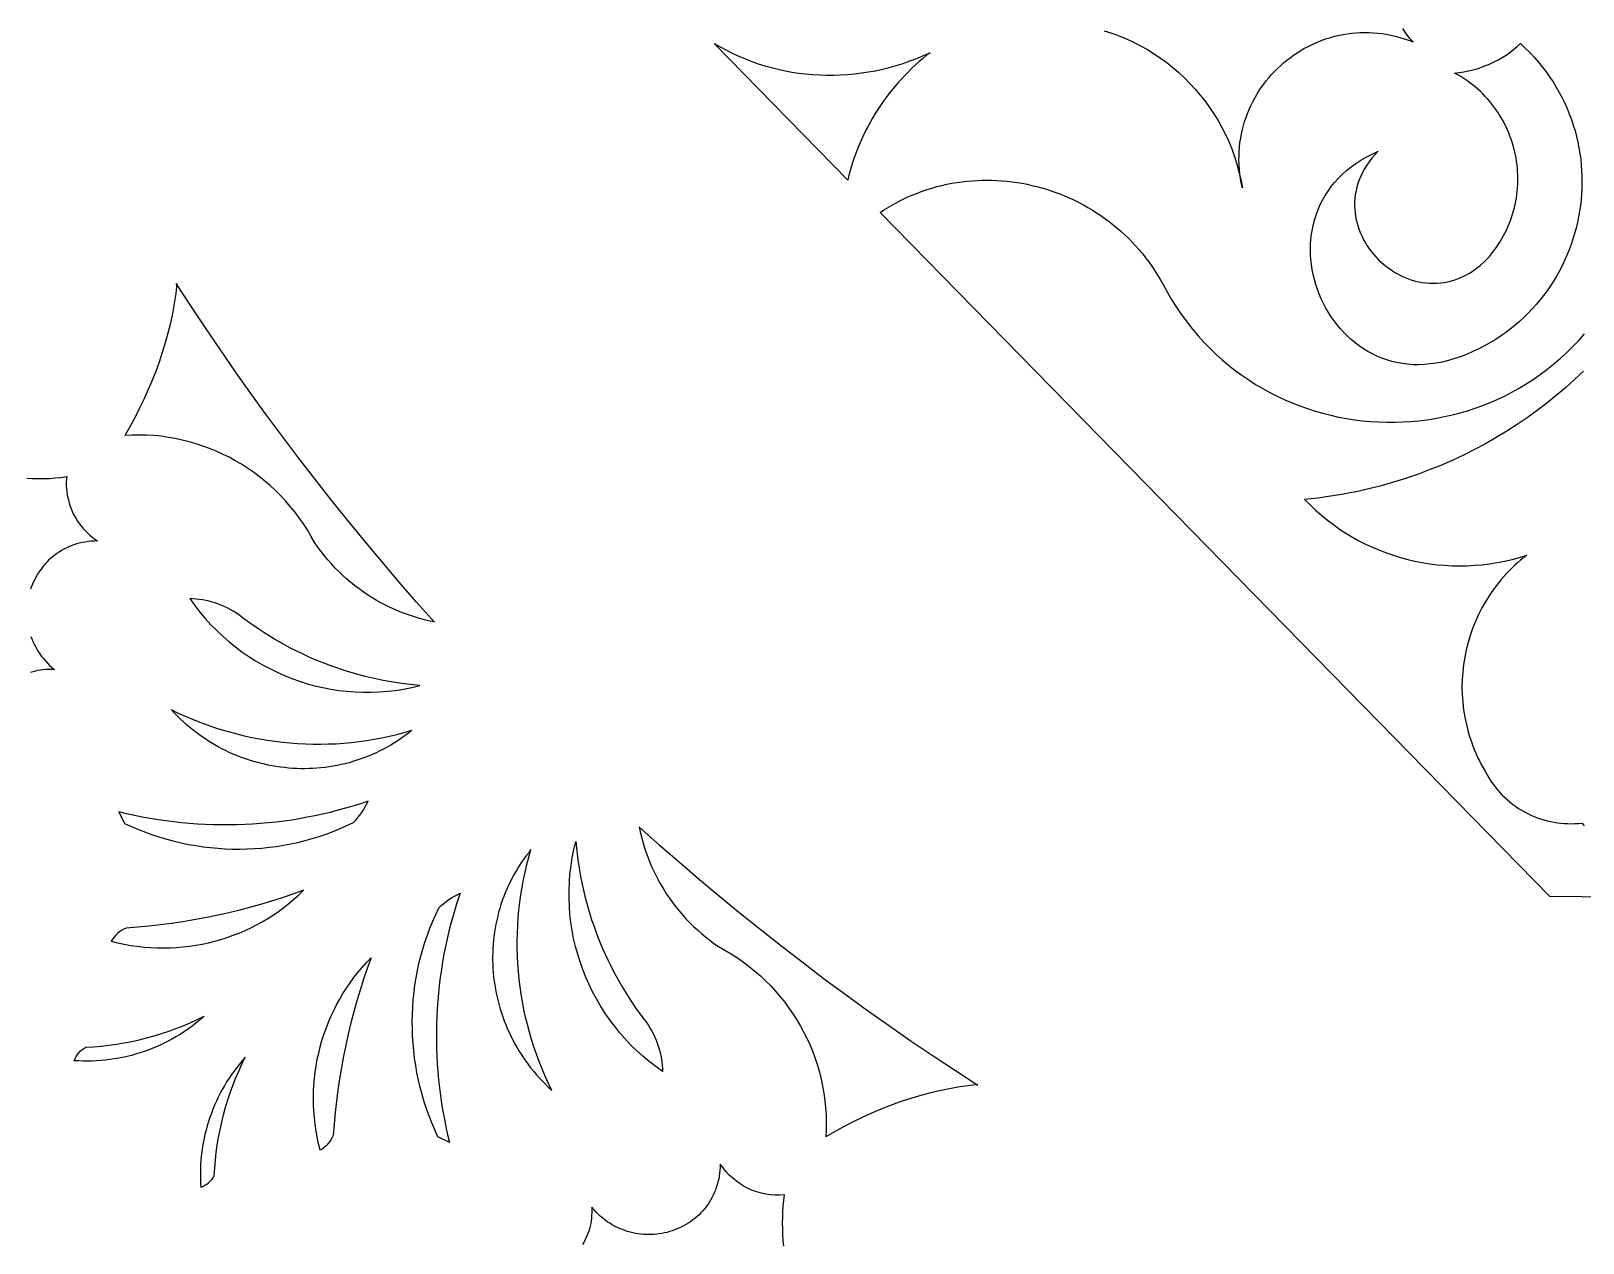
# Model space of a CAD drawing. Extents: x 3927 to 5087, y -513 to 1114.
# Drawn here: x 4305 to 4436, y -136 to -33.8 of the extents above; entities that cross this region are included whole.
import ezdxf

# ---------------------------------------------------------------- set-up
doc = ezdxf.new("R2010")
doc.units = 0
doc.layers.add('LAYER_1', color=18, linetype='CONTINUOUS')

msp = doc.modelspace()

# ---------------------------------------------------------------- linework, layer by layer
at = {"layer": 'LAYER_1'}
for points in [[(4395.57, -33.76), (4396.21, -33.96), (4396.84, -34.19), (4397.45, -34.45), (4398.05, -34.73), (4398.64, -35.03), (4399.22, -35.35), (4399.78, -35.7), (4400.32, -36.06), (4400.85, -36.45), (4401.37, -36.86), (4401.87, -37.29), (4402.35, -37.73), (4402.81, -38.2), (4403.25, -38.68), (4403.68, -39.18), (4404.08, -39.69), (4404.47, -40.23), (4404.83, -40.77), (4405.18, -41.34), (4405.5, -41.92), (4405.8, -42.51), (4406.08, -43.11), (4406.33, -43.73), (4406.56, -44.36), (4406.77, -45), (4406.94, -45.66), (4407.1, -46.32), (4407.23, -47), (4407.14, -46.6), (4407.07, -46.21), (4407.02, -45.82), (4406.98, -45.44), (4406.96, -45.05), (4406.94, -44.67), (4406.95, -44.29), (4406.96, -43.92), (4406.99, -43.55), (4407.03, -43.18), (4407.09, -42.82), (4407.15, -42.46), (4407.23, -42.1), (4407.32, -41.75), (4407.42, -41.41), (4407.54, -41.07), (4407.66, -40.73), (4407.8, -40.4), (4407.94, -40.08), (4408.1, -39.76), (4408.27, -39.45), (4408.44, -39.14), (4408.63, -38.84), (4408.82, -38.55), (4409.03, -38.27), (4409.24, -37.99), (4409.47, -37.72), (4409.7, -37.45), (4409.94, -37.2), (4410.19, -36.95), (4410.44, -36.71), (4410.7, -36.48), (4410.97, -36.25), (4411.25, -36.04), (4411.54, -35.83), (4411.83, -35.64), (4412.12, -35.45), (4412.43, -35.27), (4412.73, -35.11), (4413.05, -34.95), (4413.37, -34.8), (4413.69, -34.66), (4414.02, -34.54), (4414.36, -34.42), (4414.7, -34.32), (4415.04, -34.22), (4415.39, -34.14), (4415.74, -34.07), (4416.09, -34.01), (4416.45, -33.97), (4416.81, -33.93), (4417.17, -33.91), (4417.53, -33.9), (4417.9, -33.91), (4418.27, -33.93), (4418.64, -33.96), (4419.01, -34), (4419.38, -34.06), (4419.76, -34.13), (4420.13, -34.22), (4420.51, -34.32), (4420.89, -34.43), (4421.26, -34.56), (4421.64, -34.7), (4421.39, -34.44), (4421.17, -34.17), (4420.96, -33.88), (4420.76, -33.58)], [(4513.99, -107.63), (4433.17, -106.8), (4376.66, -49.08), (4377.04, -48.84), (4377.43, -48.6), (4377.81, -48.38), (4378.21, -48.17), (4378.6, -47.97), (4379, -47.78), (4379.41, -47.61), (4379.81, -47.45), (4380.22, -47.29), (4380.63, -47.15), (4381.05, -47.03), (4381.46, -46.91), (4381.88, -46.8), (4382.3, -46.71), (4382.72, -46.63), (4383.14, -46.56), (4383.57, -46.5), (4383.99, -46.45), (4384.42, -46.41), (4384.84, -46.38), (4385.27, -46.37), (4385.69, -46.36), (4386.11, -46.37), (4386.54, -46.39), (4386.96, -46.41), (4387.38, -46.45), (4387.8, -46.5), (4388.22, -46.56), (4388.64, -46.63), (4389.06, -46.71), (4389.47, -46.8), (4389.88, -46.9), (4390.29, -47.01), (4390.7, -47.13), (4391.1, -47.26), (4391.5, -47.4), (4391.9, -47.55), (4392.29, -47.71), (4392.68, -47.88), (4393.07, -48.06), (4393.45, -48.25), (4393.83, -48.45), (4394.2, -48.66), (4394.56, -48.88), (4394.93, -49.11), (4395.28, -49.35), (4395.63, -49.59), (4395.98, -49.85), (4396.32, -50.12), (4396.65, -50.39), (4396.98, -50.67), (4397.3, -50.97), (4397.61, -51.27), (4397.92, -51.58), (4398.21, -51.9), (4398.51, -52.23), (4398.79, -52.56), (4399.06, -52.91), (4399.33, -53.26), (4399.59, -53.62), (4399.84, -54), (4400.08, -54.38), (4400.31, -54.76), (4400.54, -55.16), (4400.91, -55.84), (4401.29, -56.5), (4401.7, -57.14), (4402.12, -57.76), (4402.56, -58.35), (4403.02, -58.93), (4403.49, -59.49), (4403.98, -60.03), (4404.48, -60.54), (4405, -61.04), (4405.53, -61.52), (4406.07, -61.97), (4406.62, -62.41), (4407.19, -62.82), (4407.77, -63.22), (4408.35, -63.59), (4408.95, -63.95), (4409.56, -64.28), (4410.17, -64.59), (4410.8, -64.88), (4411.43, -65.15), (4412.07, -65.4), (4412.72, -65.63), (4413.37, -65.84), (4414.02, -66.03), (4414.69, -66.2), (4415.35, -66.35), (4416.02, -66.47), (4416.7, -66.58), (4417.37, -66.66), (4418.05, -66.72), (4418.73, -66.76), (4419.41, -66.79), (4420.09, -66.79), (4420.77, -66.76), (4421.45, -66.72), (4422.13, -66.66), (4422.81, -66.57), (4423.49, -66.47), (4424.16, -66.34), (4424.83, -66.2), (4425.49, -66.03), (4426.15, -65.84), (4426.8, -65.62), (4427.45, -65.39), (4428.09, -65.14), (4428.73, -64.86), (4429.36, -64.57), (4429.98, -64.25), (4430.59, -63.91), (4431.19, -63.55), (4431.78, -63.17), (4432.36, -62.76), (4432.93, -62.34), (4433.49, -61.89), (4434.04, -61.42), (4434.58, -60.93), (4435.1, -60.42), (4435.61, -59.88), (4436.1, -59.33)], [(4317.32, -55.07), (4317.22, -55.92), (4317.1, -56.76), (4316.94, -57.6), (4316.77, -58.44), (4316.56, -59.26), (4316.34, -60.09), (4316.09, -60.9), (4315.82, -61.71), (4315.53, -62.51), (4315.21, -63.31), (4314.88, -64.09), (4314.52, -64.87), (4314.15, -65.64), (4313.76, -66.4), (4313.35, -67.16), (4312.92, -67.9)], [(4339.05, -83.64), (4337.55, -81.95), (4336.07, -80.26), (4334.62, -78.54), (4333.17, -76.82), (4331.75, -75.08), (4330.34, -73.33), (4328.95, -71.56), (4327.58, -69.78), (4326.23, -67.99), (4324.89, -66.18), (4323.57, -64.36), (4322.27, -62.53), (4320.99, -60.68), (4319.73, -58.82), (4318.49, -56.95), (4317.26, -55.07)], [(4436.02, -62.48), (4435.27, -63.18), (4434.51, -63.87), (4433.72, -64.53), (4432.92, -65.18), (4432.1, -65.8), (4431.26, -66.4), (4430.41, -66.98), (4429.54, -67.54), (4428.65, -68.08), (4427.75, -68.6), (4426.83, -69.09), (4425.89, -69.56), (4424.94, -70), (4423.98, -70.42), (4423, -70.81), (4422.01, -71.18), (4421, -71.53), (4419.98, -71.85), (4418.94, -72.14), (4417.9, -72.4), (4416.84, -72.64), (4416.3, -72.74), (4415.77, -72.85), (4415.23, -72.94), (4414.68, -73.02), (4414.14, -73.1), (4413.59, -73.18), (4413.04, -73.24), (4412.48, -73.3), (4412.94, -73.76), (4413.41, -74.21), (4413.9, -74.63), (4414.4, -75.04), (4414.91, -75.42), (4415.44, -75.79), (4415.97, -76.14), (4416.51, -76.47), (4417.07, -76.78), (4417.63, -77.06), (4418.21, -77.33), (4418.79, -77.58), (4419.38, -77.8), (4419.97, -78.01), (4420.57, -78.19), (4421.18, -78.36), (4421.79, -78.5), (4422.41, -78.62), (4423.03, -78.72), (4423.66, -78.8), (4424.29, -78.85), (4424.92, -78.89), (4425.55, -78.9), (4426.19, -78.89), (4426.82, -78.85), (4427.46, -78.8), (4428.09, -78.72), (4428.72, -78.62), (4429.36, -78.5), (4429.99, -78.35), (4430.61, -78.18), (4431.24, -77.99), (4430.97, -78.2), (4430.71, -78.41), (4430.46, -78.63), (4430.22, -78.85), (4429.98, -79.08), (4429.74, -79.32), (4429.52, -79.55), (4429.3, -79.8), (4429.08, -80.04), (4428.87, -80.29), (4428.67, -80.55), (4428.48, -80.81), (4428.11, -81.33), (4427.77, -81.88), (4427.45, -82.43), (4427.16, -83), (4426.9, -83.58), (4426.66, -84.17), (4426.45, -84.77), (4426.27, -85.37), (4426.11, -85.99), (4425.99, -86.61), (4425.89, -87.23), (4425.82, -87.86), (4425.78, -88.49), (4425.76, -89.12), (4425.78, -89.76), (4425.82, -90.39), (4425.89, -91.03), (4425.99, -91.66), (4426.13, -92.29), (4426.29, -92.91), (4426.38, -93.22), (4426.48, -93.53), (4426.58, -93.84), (4426.7, -94.15), (4426.82, -94.45), (4426.95, -94.75), (4427.08, -95.05), (4427.23, -95.35), (4427.38, -95.65), (4427.54, -95.94), (4427.71, -96.23), (4427.88, -96.52), (4428.04, -96.79), (4428.2, -97.05), (4428.38, -97.3), (4428.56, -97.55), (4428.76, -97.78), (4428.96, -98.01), (4429.16, -98.23), (4429.38, -98.44), (4429.6, -98.64), (4429.83, -98.83), (4430.06, -99.02), (4430.3, -99.19), (4430.54, -99.36), (4430.79, -99.51), (4431.05, -99.66), (4431.31, -99.79), (4431.58, -99.92), (4431.85, -100.04), (4432.12, -100.14), (4432.39, -100.24), (4432.67, -100.33), (4432.96, -100.4), (4433.24, -100.47), (4433.53, -100.52), (4433.82, -100.57), (4434.11, -100.6), (4434.41, -100.63), (4434.7, -100.64), (4435, -100.65), (4435.29, -100.64), (4435.59, -100.62), (4435.89, -100.59), (4436.07, -100.82)], [(4339.05, -83.63), (4338.66, -83.55), (4338.22, -83.45), (4337.8, -83.34), (4337.37, -83.21), (4336.95, -83.07), (4336.54, -82.93), (4336.13, -82.77), (4335.72, -82.59), (4335.32, -82.41), (4334.92, -82.22), (4334.53, -82.01), (4334.15, -81.79), (4333.77, -81.57), (4333.4, -81.33), (4333.03, -81.08), (4332.67, -80.82), (4332.32, -80.55), (4331.97, -80.28), (4331.63, -79.99), (4331.3, -79.69), (4330.98, -79.38), (4330.66, -79.06), (4330.36, -78.73), (4330.06, -78.4), (4329.77, -78.05), (4329.49, -77.69), (4329.22, -77.33), (4328.96, -76.96), (4328.66, -76.41), (4328.34, -75.87), (4328.01, -75.35), (4327.65, -74.84), (4327.28, -74.35), (4326.89, -73.88), (4326.49, -73.42), (4326.07, -72.97), (4325.64, -72.54), (4325.19, -72.13), (4324.73, -71.74), (4324.26, -71.36), (4323.78, -71), (4323.28, -70.66), (4322.77, -70.33), (4322.25, -70.03), (4321.72, -69.74), (4321.18, -69.47), (4320.63, -69.23), (4320.08, -69), (4319.51, -68.79), (4318.94, -68.6), (4318.36, -68.43), (4317.77, -68.29), (4317.18, -68.16), (4316.58, -68.06), (4315.98, -67.97), (4315.38, -67.91), (4314.76, -67.88), (4314.15, -67.86), (4313.54, -67.87), (4312.92, -67.9)], [(4304.66, -71.51), (4305.14, -71.53), (4305.62, -71.54), (4306.1, -71.54), (4306.58, -71.52), (4307.06, -71.48), (4307.54, -71.44), (4308.02, -71.37), (4307.99, -71.77), (4307.99, -72.17), (4308.02, -72.56), (4308.07, -72.95), (4308.16, -73.33), (4308.26, -73.71), (4308.4, -74.08), (4308.55, -74.44), (4308.73, -74.78), (4308.94, -75.12), (4309.16, -75.44), (4309.41, -75.75), (4309.68, -76.04), (4309.97, -76.31), (4310.28, -76.57), (4310.61, -76.8), (4310.35, -76.81), (4310.09, -76.82), (4309.83, -76.85), (4309.58, -76.89), (4309.34, -76.93), (4309.1, -76.99), (4308.86, -77.05), (4308.63, -77.13), (4308.41, -77.21), (4308.19, -77.3), (4307.98, -77.4), (4307.77, -77.5), (4307.57, -77.61), (4307.38, -77.73), (4307.19, -77.86), (4307.01, -77.99), (4306.83, -78.13), (4306.66, -78.28), (4306.5, -78.43), (4306.34, -78.59), (4306.19, -78.76), (4306.05, -78.92), (4305.91, -79.1), (4305.78, -79.28), (4305.65, -79.46), (4305.54, -79.65), (4305.43, -79.84), (4305.32, -80.04), (4305.23, -80.24), (4305.14, -80.44), (4305.06, -80.65), (4304.98, -80.86)], [(4305, -84.85), (4305.08, -85.06), (4305.17, -85.28), (4305.27, -85.5), (4305.38, -85.71), (4305.49, -85.92), (4305.62, -86.12), (4305.76, -86.33), (4305.9, -86.53), (4306.06, -86.72), (4306.22, -86.92), (4306.4, -87.11), (4306.58, -87.29), (4306.77, -87.47), (4306.98, -87.65), (4306.74, -87.64), (4306.5, -87.64), (4306.27, -87.65), (4306.04, -87.67), (4305.81, -87.7), (4305.59, -87.73), (4305.38, -87.78), (4305.17, -87.84), (4304.96, -87.9)], [(4356.34, -100.92), (4356.42, -101.32), (4356.52, -101.75), (4356.63, -102.17), (4356.76, -102.6), (4356.9, -103.02), (4357.05, -103.43), (4357.21, -103.84), (4357.38, -104.25), (4357.56, -104.65), (4357.76, -105.05), (4357.96, -105.44), (4358.18, -105.82), (4358.4, -106.2), (4358.64, -106.58), (4358.89, -106.94), (4359.15, -107.3), (4359.42, -107.66), (4359.7, -108), (4359.99, -108.34), (4360.28, -108.67), (4360.59, -108.99), (4360.91, -109.31), (4361.24, -109.61), (4361.58, -109.91), (4361.92, -110.2), (4362.28, -110.48), (4362.64, -110.75), (4363.01, -111.01), (4363.56, -111.31), (4364.1, -111.63), (4364.62, -111.97), (4365.13, -112.32), (4365.62, -112.69), (4366.1, -113.08), (4366.56, -113.48), (4367, -113.9), (4367.43, -114.33), (4367.84, -114.78), (4368.23, -115.24), (4368.61, -115.71), (4368.97, -116.2), (4369.31, -116.69), (4369.64, -117.2), (4369.94, -117.72), (4370.23, -118.25), (4370.5, -118.79), (4370.75, -119.34), (4370.97, -119.9), (4371.18, -120.46), (4371.37, -121.03), (4371.54, -121.61), (4371.69, -122.2), (4371.81, -122.79), (4371.92, -123.39), (4372, -123.99), (4372.06, -124.6), (4372.1, -125.21), (4372.11, -125.82), (4372.1, -126.44), (4372.07, -127.05)], [(4356.34, -100.93), (4358.02, -102.42), (4359.72, -103.9), (4361.43, -105.36), (4363.15, -106.8), (4364.89, -108.22), (4366.64, -109.63), (4368.41, -111.02), (4370.19, -112.39), (4371.98, -113.75), (4373.79, -115.08), (4375.61, -116.4), (4377.44, -117.7), (4379.29, -118.98), (4381.15, -120.24), (4383.02, -121.48), (4384.9, -122.71)], [(4384.9, -122.65), (4384.05, -122.75), (4383.21, -122.88), (4382.37, -123.03), (4381.54, -123.21), (4380.71, -123.41), (4379.89, -123.63), (4379.07, -123.88), (4378.26, -124.15), (4377.46, -124.44), (4376.66, -124.76), (4375.88, -125.09), (4375.1, -125.45), (4374.33, -125.82), (4373.57, -126.21), (4372.82, -126.63), (4372.07, -127.05)], [(4368.54, -136.27), (4368.49, -135.79), (4368.46, -135.31), (4368.44, -134.83), (4368.43, -134.35), (4368.44, -133.87), (4368.46, -133.39), (4368.49, -132.91), (4368.54, -132.43), (4368.6, -131.95), (4368.2, -131.98), (4367.8, -131.98), (4367.41, -131.95), (4367.02, -131.9), (4366.64, -131.82), (4366.26, -131.71), (4365.89, -131.58), (4365.54, -131.42), (4365.19, -131.24), (4364.85, -131.04), (4364.53, -130.81), (4364.23, -130.56), (4363.93, -130.29), (4363.66, -130), (4363.41, -129.69), (4363.17, -129.36), (4363.16, -129.63), (4363.15, -129.89), (4363.12, -130.14), (4363.08, -130.39), (4363.04, -130.64), (4362.98, -130.87), (4362.92, -131.11), (4362.84, -131.34), (4362.76, -131.56), (4362.67, -131.78), (4362.58, -131.99), (4362.47, -132.2), (4362.36, -132.4), (4362.24, -132.59), (4362.11, -132.78), (4361.98, -132.96), (4361.84, -133.14), (4361.69, -133.31), (4361.54, -133.47), (4361.38, -133.63), (4361.22, -133.78), (4361.05, -133.93), (4360.87, -134.06), (4360.69, -134.19), (4360.51, -134.32), (4360.32, -134.44), (4360.13, -134.55), (4359.93, -134.65), (4359.73, -134.74), (4359.53, -134.83), (4359.32, -134.92), (4359.11, -134.99), (4358.9, -135.06), (4358.69, -135.12), (4358.47, -135.17), (4358.25, -135.21), (4358.03, -135.25), (4357.81, -135.28), (4357.59, -135.3), (4357.37, -135.31), (4357.14, -135.31), (4356.92, -135.31), (4356.69, -135.3), (4356.46, -135.28), (4356.24, -135.25), (4356.02, -135.21), (4355.79, -135.16), (4355.57, -135.11), (4355.35, -135.05), (4355.13, -134.97), (4354.91, -134.89), (4354.69, -134.8), (4354.48, -134.7), (4354.26, -134.6), (4354.05, -134.48), (4353.85, -134.35), (4353.64, -134.22), (4353.44, -134.07), (4353.25, -133.91), (4353.05, -133.75), (4352.87, -133.58), (4352.68, -133.39), (4352.5, -133.2), (4352.33, -132.99), (4352.33, -133.24), (4352.33, -133.47), (4352.32, -133.71), (4352.3, -133.94), (4352.27, -134.16), (4352.24, -134.38), (4352.19, -134.6), (4352.14, -134.81), (4352.07, -135.01), (4352, -135.21), (4351.92, -135.41), (4351.84, -135.6), (4351.75, -135.78), (4351.65, -135.97), (4351.54, -136.14)]]:
    msp.add_lwpolyline(points, dxfattribs=at)
for points in [[(4362.66, -34.84), (4363.17, -35.13), (4363.69, -35.41), (4364.22, -35.67), (4364.75, -35.91), (4365.29, -36.14), (4365.83, -36.35), (4366.38, -36.54), (4366.94, -36.72), (4367.5, -36.87), (4368.07, -37.01), (4368.64, -37.14), (4369.21, -37.24), (4369.79, -37.33), (4370.37, -37.4), (4370.96, -37.45), (4371.54, -37.49), (4372.13, -37.51), (4372.72, -37.51), (4373.31, -37.49), (4373.9, -37.45), (4374.49, -37.4), (4375.08, -37.32), (4375.67, -37.23), (4376.26, -37.13), (4376.85, -37), (4377.43, -36.86), (4378.02, -36.69), (4378.6, -36.51), (4379.17, -36.31), (4379.75, -36.1), (4380.32, -35.86), (4380.88, -35.61), (4380.56, -35.86), (4380.24, -36.13), (4379.93, -36.39), (4379.62, -36.67), (4379.32, -36.95), (4379.03, -37.24), (4378.74, -37.53), (4378.46, -37.83), (4378.19, -38.13), (4377.92, -38.44), (4377.66, -38.76), (4377.41, -39.08), (4377.17, -39.4), (4376.93, -39.73), (4376.7, -40.06), (4376.47, -40.4), (4376.25, -40.75), (4376.04, -41.09), (4375.84, -41.44), (4375.65, -41.8), (4375.46, -42.16), (4375.28, -42.52), (4375.11, -42.89), (4374.95, -43.26), (4374.79, -43.64), (4374.64, -44.02), (4374.51, -44.4), (4374.37, -44.78), (4374.25, -45.17), (4374.14, -45.56), (4374.03, -45.95), (4373.93, -46.35)], [(4427.87, -53.03), (4428.07, -52.8), (4428.26, -52.57), (4428.45, -52.33), (4428.63, -52.09), (4428.79, -51.84), (4428.95, -51.59), (4429.11, -51.34), (4429.25, -51.08), (4429.39, -50.83), (4429.52, -50.57), (4429.63, -50.3), (4429.75, -50.04), (4429.85, -49.77), (4429.95, -49.5), (4430.03, -49.23), (4430.11, -48.96), (4430.18, -48.68), (4430.25, -48.41), (4430.3, -48.13), (4430.35, -47.85), (4430.39, -47.58), (4430.42, -47.3), (4430.45, -47.02), (4430.47, -46.74), (4430.48, -46.46), (4430.48, -46.18), (4430.47, -45.9), (4430.46, -45.62), (4430.44, -45.34), (4430.41, -45.07), (4430.37, -44.79), (4430.33, -44.52), (4430.28, -44.24), (4430.22, -43.97), (4430.15, -43.7), (4430.08, -43.43), (4430, -43.16), (4429.91, -42.9), (4429.81, -42.64), (4429.71, -42.38), (4429.6, -42.12), (4429.48, -41.86), (4429.36, -41.61), (4429.23, -41.36), (4429.09, -41.12), (4428.94, -40.88), (4428.79, -40.64), (4428.63, -40.41), (4428.46, -40.18), (4428.29, -39.95), (4428.11, -39.73), (4427.92, -39.51), (4427.73, -39.3), (4427.52, -39.09), (4427.32, -38.89), (4427.1, -38.69), (4426.88, -38.5), (4426.65, -38.32), (4426.42, -38.14), (4426.17, -37.96), (4425.93, -37.79), (4425.67, -37.63), (4425.41, -37.48), (4425.14, -37.33), (4425.53, -37.28), (4425.91, -37.23), (4426.3, -37.15), (4426.67, -37.06), (4427.04, -36.96), (4427.41, -36.83), (4427.77, -36.7), (4428.13, -36.55), (4428.48, -36.38), (4428.82, -36.21), (4429.16, -36.01), (4429.48, -35.81), (4429.8, -35.59), (4430.11, -35.35), (4430.41, -35.1), (4430.7, -34.84), (4431.1, -35.22), (4431.49, -35.6), (4431.86, -36), (4432.21, -36.4), (4432.54, -36.81), (4432.86, -37.22), (4433.16, -37.65), (4433.45, -38.08), (4433.72, -38.51), (4433.97, -38.96), (4434.21, -39.41), (4434.43, -39.86), (4434.63, -40.32), (4434.82, -40.78), (4435, -41.25), (4435.15, -41.72), (4435.3, -42.19), (4435.42, -42.67), (4435.53, -43.15), (4435.63, -43.63), (4435.71, -44.12), (4435.78, -44.6), (4435.83, -45.09), (4435.86, -45.58), (4435.88, -46.06), (4435.88, -46.55), (4435.87, -47.04), (4435.85, -47.52), (4435.81, -48.01), (4435.75, -48.49), (4435.69, -48.97), (4435.6, -49.45), (4435.5, -49.93), (4435.39, -50.4), (4435.26, -50.87), (4435.12, -51.34), (4434.97, -51.8), (4434.8, -52.25), (4434.62, -52.7), (4434.42, -53.15), (4434.21, -53.59), (4433.98, -54.02), (4433.74, -54.45), (4433.49, -54.87), (4433.22, -55.29), (4432.94, -55.69), (4432.65, -56.09), (4432.34, -56.48), (4432.02, -56.86), (4431.69, -57.23), (4431.35, -57.59), (4430.99, -57.94), (4430.61, -58.28), (4430.23, -58.61), (4429.83, -58.93), (4429.42, -59.24), (4429, -59.53), (4428.56, -59.82), (4428.11, -60.09), (4427.65, -60.34), (4427.17, -60.59), (4426.69, -60.82), (4426.19, -61.03), (4425.68, -61.23), (4425.15, -61.42), (4424.62, -61.58), (4424.1, -61.71), (4423.59, -61.8), (4423.09, -61.87), (4422.6, -61.92), (4422.11, -61.93), (4421.64, -61.93), (4421.17, -61.89), (4420.72, -61.83), (4420.27, -61.75), (4419.83, -61.65), (4419.41, -61.52), (4418.99, -61.37), (4418.59, -61.21), (4418.2, -61.02), (4417.82, -60.81), (4417.45, -60.59), (4417.09, -60.35), (4416.75, -60.09), (4416.42, -59.81), (4416.1, -59.53), (4415.8, -59.22), (4415.51, -58.91), (4415.23, -58.58), (4414.97, -58.23), (4414.72, -57.88), (4414.49, -57.52), (4414.27, -57.15), (4414.07, -56.76), (4413.89, -56.37), (4413.72, -55.98), (4413.57, -55.57), (4413.43, -55.16), (4413.32, -54.75), (4413.21, -54.33), (4413.13, -53.91), (4413.07, -53.48), (4413.02, -53.05), (4412.99, -52.62), (4412.98, -52.19), (4412.99, -51.77), (4413.02, -51.34), (4413.07, -50.91), (4413.14, -50.49), (4413.23, -50.07), (4413.34, -49.65), (4413.48, -49.24), (4413.63, -48.83), (4413.8, -48.43), (4414, -48.04), (4414.22, -47.66), (4414.46, -47.28), (4414.72, -46.91), (4415.01, -46.56), (4415.32, -46.21), (4415.66, -45.88), (4416.01, -45.56), (4416.4, -45.25), (4416.8, -44.95), (4417.24, -44.67), (4417.69, -44.41), (4418.18, -44.16), (4418.69, -43.93), (4418.41, -44.22), (4418.16, -44.51), (4417.93, -44.81), (4417.72, -45.11), (4417.53, -45.41), (4417.37, -45.72), (4417.22, -46.02), (4417.09, -46.33), (4416.98, -46.64), (4416.89, -46.95), (4416.82, -47.26), (4416.76, -47.57), (4416.72, -47.88), (4416.7, -48.19), (4416.7, -48.49), (4416.71, -48.8), (4416.74, -49.1), (4416.78, -49.4), (4416.84, -49.7), (4416.91, -49.99), (4416.99, -50.28), (4417.09, -50.56), (4417.2, -50.84), (4417.33, -51.12), (4417.46, -51.39), (4417.61, -51.65), (4417.77, -51.91), (4417.94, -52.15), (4418.13, -52.4), (4418.32, -52.63), (4418.52, -52.86), (4418.73, -53.07), (4418.95, -53.28), (4419.18, -53.48), (4419.41, -53.67), (4419.66, -53.85), (4419.91, -54.02), (4420.16, -54.18), (4420.43, -54.32), (4420.7, -54.46), (4420.97, -54.58), (4421.25, -54.69), (4421.54, -54.79), (4421.83, -54.87), (4422.12, -54.94), (4422.42, -54.99), (4422.72, -55.03), (4423.02, -55.05), (4423.33, -55.06), (4423.63, -55.06), (4423.94, -55.03), (4424.25, -54.99), (4424.56, -54.93), (4424.87, -54.86), (4425.17, -54.76), (4425.48, -54.65), (4425.79, -54.52), (4426.09, -54.37), (4426.4, -54.2), (4426.7, -54.01), (4426.99, -53.79), (4427.29, -53.56), (4427.58, -53.31)], [(4337.82, -88.98), (4337.3, -88.94), (4336.78, -88.88), (4336.27, -88.82), (4335.75, -88.74), (4335.24, -88.66), (4334.73, -88.56), (4334.22, -88.46), (4333.72, -88.35), (4333.21, -88.23), (4332.71, -88.1), (4332.21, -87.96), (4331.71, -87.81), (4331.22, -87.65), (4330.73, -87.48), (4330.24, -87.31), (4329.76, -87.12), (4329.28, -86.93), (4328.8, -86.73), (4328.32, -86.52), (4327.85, -86.3), (4327.38, -86.07), (4326.92, -85.83), (4326.46, -85.59), (4326, -85.33), (4325.55, -85.07), (4325.11, -84.8), (4324.66, -84.52), (4324.23, -84.24), (4323.79, -83.94), (4323.36, -83.64), (4322.94, -83.33), (4322.52, -83.01), (4322.29, -82.85), (4322.06, -82.71), (4321.82, -82.57), (4321.57, -82.44), (4321.32, -82.33), (4321.07, -82.22), (4320.82, -82.12), (4320.56, -82.03), (4320.3, -81.95), (4320.03, -81.88), (4319.77, -81.82), (4319.5, -81.77), (4319.23, -81.73), (4318.96, -81.7), (4318.68, -81.67), (4318.41, -81.66), (4318.83, -82.24), (4319.26, -82.8), (4319.72, -83.34), (4320.19, -83.86), (4320.69, -84.36), (4321.19, -84.84), (4321.72, -85.3), (4322.26, -85.73), (4322.81, -86.15), (4323.38, -86.54), (4323.96, -86.91), (4324.55, -87.25), (4325.15, -87.57), (4325.77, -87.87), (4326.39, -88.15), (4327.02, -88.4), (4327.67, -88.63), (4328.32, -88.84), (4328.97, -89.01), (4329.64, -89.17), (4330.3, -89.3), (4330.98, -89.4), (4331.66, -89.48), (4332.34, -89.53), (4333.02, -89.56), (4333.71, -89.56), (4334.39, -89.53), (4335.08, -89.48), (4335.77, -89.4), (4336.45, -89.29), (4337.14, -89.15)], [(4337.14, -92.77), (4336.86, -93), (4336.57, -93.21), (4336.28, -93.42), (4335.98, -93.63), (4335.68, -93.82), (4335.38, -94.01), (4335.07, -94.18), (4334.76, -94.35), (4334.45, -94.51), (4334.13, -94.66), (4333.81, -94.81), (4333.49, -94.94), (4333.17, -95.07), (4332.84, -95.19), (4332.51, -95.3), (4332.18, -95.4), (4331.85, -95.5), (4331.52, -95.59), (4331.18, -95.66), (4330.84, -95.73), (4330.51, -95.8), (4330.17, -95.85), (4329.83, -95.9), (4329.48, -95.94), (4329.14, -95.97), (4328.8, -95.99), (4328.46, -96), (4328.11, -96.01), (4327.77, -96.01), (4327.43, -96), (4327.08, -95.98), (4326.74, -95.95), (4326.4, -95.92), (4326.05, -95.88), (4325.71, -95.83), (4325.37, -95.77), (4325.03, -95.71), (4324.7, -95.63), (4324.36, -95.55), (4324.02, -95.47), (4323.69, -95.37), (4323.36, -95.26), (4323.03, -95.15), (4322.7, -95.03), (4322.38, -94.9), (4322.05, -94.77), (4321.73, -94.63), (4321.42, -94.47), (4321.1, -94.32), (4320.79, -94.15), (4320.48, -93.98), (4320.18, -93.79), (4319.87, -93.6), (4319.58, -93.41), (4319.28, -93.2), (4318.99, -92.99), (4318.7, -92.77), (4318.42, -92.54), (4318.14, -92.31), (4317.87, -92.06), (4317.6, -91.81), (4317.34, -91.56), (4317.08, -91.29), (4316.83, -91.02), (4317.43, -91.31), (4318.03, -91.58), (4318.64, -91.84), (4319.25, -92.08), (4319.87, -92.31), (4320.49, -92.52), (4321.12, -92.72), (4321.75, -92.91), (4322.38, -93.07), (4323.01, -93.23), (4323.65, -93.37), (4324.29, -93.49), (4324.93, -93.6), (4325.58, -93.69), (4326.22, -93.77), (4326.87, -93.84), (4327.51, -93.88), (4328.16, -93.92), (4328.81, -93.93), (4329.46, -93.94), (4330.1, -93.92), (4330.75, -93.9), (4331.4, -93.85), (4332.04, -93.79), (4332.69, -93.72), (4333.33, -93.63), (4333.97, -93.53), (4334.61, -93.41), (4335.25, -93.27), (4335.88, -93.12), (4336.51, -92.95)], [(4332.23, -100.54), (4332.41, -100.34), (4332.59, -100.13), (4332.76, -99.92), (4332.92, -99.7), (4333.07, -99.47), (4333.21, -99.23), (4333.33, -98.99), (4333.45, -98.75), (4332.82, -98.96), (4332.18, -99.16), (4331.55, -99.35), (4330.91, -99.52), (4330.26, -99.69), (4329.62, -99.84), (4328.97, -99.98), (4328.32, -100.11), (4327.66, -100.23), (4327.01, -100.34), (4326.35, -100.43), (4325.69, -100.51), (4325.03, -100.58), (4324.37, -100.64), (4323.71, -100.69), (4323.04, -100.72), (4322.38, -100.74), (4321.72, -100.75), (4321.05, -100.75), (4320.38, -100.74), (4319.72, -100.72), (4319.05, -100.68), (4318.39, -100.63), (4317.72, -100.57), (4317.05, -100.5), (4316.39, -100.41), (4315.73, -100.31), (4315.06, -100.21), (4314.4, -100.09), (4313.74, -99.95), (4313.08, -99.81), (4312.43, -99.65), (4312.91, -100.63), (4313.49, -100.89), (4314.08, -101.14), (4314.67, -101.37), (4315.27, -101.58), (4315.87, -101.78), (4316.47, -101.96), (4317.08, -102.12), (4317.69, -102.26), (4318.31, -102.39), (4318.92, -102.5), (4319.54, -102.59), (4320.16, -102.66), (4320.78, -102.72), (4321.4, -102.76), (4322.02, -102.79), (4322.64, -102.79), (4323.25, -102.78), (4323.87, -102.75), (4324.49, -102.71), (4325.11, -102.64), (4325.72, -102.56), (4326.33, -102.46), (4326.94, -102.35), (4327.54, -102.22), (4328.14, -102.07), (4328.74, -101.9), (4329.34, -101.72), (4329.92, -101.52), (4330.51, -101.3), (4331.09, -101.06), (4331.66, -100.81)], [(4347.2, -102.83), (4346.98, -103.12), (4346.76, -103.4), (4346.55, -103.7), (4346.35, -103.99), (4346.15, -104.29), (4345.97, -104.59), (4345.79, -104.9), (4345.62, -105.21), (4345.46, -105.52), (4345.31, -105.84), (4345.16, -106.16), (4345.03, -106.48), (4344.9, -106.8), (4344.78, -107.13), (4344.67, -107.46), (4344.57, -107.79), (4344.47, -108.12), (4344.39, -108.45), (4344.31, -108.79), (4344.24, -109.13), (4344.17, -109.47), (4344.12, -109.8), (4344.07, -110.15), (4344.04, -110.49), (4344.01, -110.83), (4343.98, -111.17), (4343.97, -111.52), (4343.96, -111.86), (4343.96, -112.2), (4343.97, -112.55), (4343.99, -112.89), (4344.02, -113.23), (4344.05, -113.57), (4344.09, -113.92), (4344.14, -114.26), (4344.2, -114.6), (4344.26, -114.94), (4344.34, -115.28), (4344.42, -115.61), (4344.51, -115.95), (4344.6, -116.28), (4344.71, -116.61), (4344.82, -116.94), (4344.94, -117.27), (4345.07, -117.59), (4345.2, -117.92), (4345.35, -118.24), (4345.5, -118.56), (4345.66, -118.87), (4345.82, -119.18), (4346, -119.49), (4346.18, -119.8), (4346.37, -120.1), (4346.56, -120.4), (4346.77, -120.69), (4346.98, -120.98), (4347.2, -121.27), (4347.43, -121.55), (4347.66, -121.83), (4347.91, -122.1), (4348.16, -122.37), (4348.42, -122.63), (4348.68, -122.89), (4348.95, -123.15), (4348.67, -122.55), (4348.39, -121.94), (4348.13, -121.33), (4347.89, -120.72), (4347.66, -120.1), (4347.45, -119.48), (4347.25, -118.85), (4347.07, -118.22), (4346.9, -117.59), (4346.74, -116.96), (4346.6, -116.32), (4346.48, -115.68), (4346.37, -115.04), (4346.28, -114.4), (4346.2, -113.75), (4346.14, -113.11), (4346.09, -112.46), (4346.05, -111.81), (4346.04, -111.16), (4346.03, -110.52), (4346.05, -109.87), (4346.08, -109.22), (4346.12, -108.57), (4346.18, -107.93), (4346.25, -107.28), (4346.34, -106.64), (4346.45, -106), (4346.57, -105.36), (4346.7, -104.73), (4346.85, -104.09), (4347.02, -103.46)], [(4350.99, -102.15), (4351.03, -102.67), (4351.09, -103.19), (4351.16, -103.7), (4351.23, -104.22), (4351.32, -104.73), (4351.41, -105.24), (4351.51, -105.75), (4351.62, -106.25), (4351.75, -106.76), (4351.88, -107.26), (4352.02, -107.76), (4352.17, -108.26), (4352.32, -108.75), (4352.49, -109.24), (4352.67, -109.73), (4352.85, -110.21), (4353.04, -110.7), (4353.24, -111.17), (4353.46, -111.65), (4353.68, -112.12), (4353.9, -112.59), (4354.14, -113.05), (4354.38, -113.51), (4354.64, -113.97), (4354.9, -114.42), (4355.17, -114.86), (4355.45, -115.31), (4355.74, -115.75), (4356.03, -116.18), (4356.33, -116.61), (4356.65, -117.03), (4356.97, -117.45), (4357.12, -117.68), (4357.26, -117.91), (4357.4, -118.15), (4357.53, -118.4), (4357.64, -118.65), (4357.75, -118.9), (4357.85, -119.15), (4357.94, -119.41), (4358.02, -119.67), (4358.09, -119.94), (4358.15, -120.21), (4358.2, -120.47), (4358.24, -120.74), (4358.28, -121.02), (4358.3, -121.29), (4358.31, -121.56), (4357.73, -121.14), (4357.17, -120.71), (4356.63, -120.25), (4356.11, -119.78), (4355.61, -119.29), (4355.13, -118.78), (4354.67, -118.25), (4354.24, -117.71), (4353.83, -117.16), (4353.43, -116.59), (4353.07, -116.01), (4352.72, -115.42), (4352.4, -114.82), (4352.1, -114.2), (4351.82, -113.58), (4351.57, -112.95), (4351.34, -112.31), (4351.14, -111.66), (4350.96, -111), (4350.8, -110.34), (4350.67, -109.67), (4350.57, -108.99), (4350.49, -108.32), (4350.44, -107.64), (4350.41, -106.95), (4350.41, -106.27), (4350.44, -105.58), (4350.49, -104.89), (4350.58, -104.2), (4350.68, -103.52), (4350.82, -102.83)], [(4328.01, -106.26), (4327.11, -106.59), (4326.2, -106.89), (4325.29, -107.19), (4324.37, -107.46), (4323.45, -107.72), (4322.52, -107.96), (4321.59, -108.19), (4320.65, -108.4), (4319.71, -108.59), (4318.76, -108.76), (4317.82, -108.92), (4316.87, -109.06), (4315.91, -109.19), (4314.95, -109.29), (4313.99, -109.38), (4313.03, -109.46), (4312.84, -109.55), (4312.65, -109.66), (4312.48, -109.78), (4312.31, -109.91), (4312.16, -110.06), (4312.02, -110.21), (4311.89, -110.38), (4311.77, -110.56), (4312.32, -110.69), (4312.87, -110.81), (4313.42, -110.91), (4313.98, -110.98), (4314.53, -111.05), (4315.08, -111.09), (4315.64, -111.11), (4316.19, -111.12), (4316.74, -111.11), (4317.29, -111.08), (4317.83, -111.04), (4318.38, -110.98), (4318.91, -110.9), (4319.45, -110.8), (4319.98, -110.69), (4320.51, -110.55), (4321.03, -110.41), (4321.55, -110.24), (4322.06, -110.06), (4322.57, -109.87), (4323.07, -109.65), (4323.56, -109.42), (4324.04, -109.18), (4324.52, -108.92), (4324.99, -108.64), (4325.45, -108.35), (4325.9, -108.04), (4326.34, -107.71), (4326.78, -107.37), (4327.2, -107.02), (4327.61, -106.65)], [(4339.43, -107.74), (4339.63, -107.56), (4339.84, -107.38), (4340.05, -107.21), (4340.27, -107.05), (4340.5, -106.9), (4340.74, -106.76), (4340.98, -106.64), (4341.23, -106.52), (4341.01, -107.15), (4340.81, -107.79), (4340.63, -108.42), (4340.45, -109.07), (4340.28, -109.71), (4340.13, -110.36), (4339.99, -111), (4339.86, -111.66), (4339.74, -112.31), (4339.64, -112.96), (4339.54, -113.62), (4339.46, -114.28), (4339.39, -114.94), (4339.33, -115.6), (4339.28, -116.26), (4339.25, -116.93), (4339.23, -117.59), (4339.22, -118.26), (4339.22, -118.92), (4339.23, -119.59), (4339.26, -120.25), (4339.29, -120.92), (4339.34, -121.59), (4339.4, -122.25), (4339.48, -122.92), (4339.56, -123.58), (4339.66, -124.24), (4339.77, -124.91), (4339.89, -125.57), (4340.02, -126.23), (4340.16, -126.89), (4340.32, -127.55), (4339.35, -127.07), (4339.08, -126.48), (4338.83, -125.89), (4338.6, -125.3), (4338.39, -124.7), (4338.19, -124.1), (4338.02, -123.5), (4337.85, -122.89), (4337.71, -122.28), (4337.58, -121.67), (4337.47, -121.05), (4337.38, -120.43), (4337.31, -119.81), (4337.25, -119.2), (4337.21, -118.58), (4337.19, -117.96), (4337.18, -117.34), (4337.19, -116.72), (4337.22, -116.1), (4337.27, -115.48), (4337.33, -114.87), (4337.41, -114.25), (4337.51, -113.64), (4337.62, -113.03), (4337.75, -112.43), (4337.9, -111.83), (4338.07, -111.23), (4338.25, -110.64), (4338.46, -110.05), (4338.67, -109.46), (4338.91, -108.88), (4339.16, -108.31)], [(4333.71, -111.96), (4333.39, -112.86), (4333.08, -113.77), (4332.79, -114.68), (4332.51, -115.6), (4332.25, -116.53), (4332.01, -117.45), (4331.78, -118.39), (4331.58, -119.32), (4331.38, -120.26), (4331.21, -121.21), (4331.05, -122.16), (4330.91, -123.11), (4330.78, -124.06), (4330.68, -125.02), (4330.59, -125.98), (4330.51, -126.94), (4330.42, -127.13), (4330.31, -127.32), (4330.19, -127.49), (4330.06, -127.66), (4329.92, -127.81), (4329.76, -127.96), (4329.59, -128.09), (4329.41, -128.2), (4329.28, -127.65), (4329.16, -127.1), (4329.07, -126.55), (4328.99, -125.99), (4328.93, -125.44), (4328.88, -124.89), (4328.86, -124.33), (4328.85, -123.78), (4328.86, -123.23), (4328.89, -122.68), (4328.93, -122.14), (4329, -121.6), (4329.08, -121.06), (4329.17, -120.52), (4329.29, -119.99), (4329.42, -119.46), (4329.56, -118.94), (4329.73, -118.42), (4329.91, -117.91), (4330.11, -117.4), (4330.32, -116.91), (4330.55, -116.41), (4330.79, -115.93), (4331.06, -115.45), (4331.33, -114.98), (4331.63, -114.52), (4331.93, -114.07), (4332.26, -113.63), (4332.6, -113.2), (4332.95, -112.77), (4333.32, -112.36)], [(4319.62, -116.88), (4319.34, -117.13), (4319.05, -117.37), (4318.76, -117.6), (4318.46, -117.83), (4318.16, -118.04), (4317.85, -118.25), (4317.54, -118.45), (4317.22, -118.64), (4316.9, -118.82), (4316.58, -119), (4316.25, -119.16), (4315.92, -119.32), (4315.58, -119.47), (4315.24, -119.61), (4314.89, -119.74), (4314.55, -119.87), (4314.19, -119.98), (4313.84, -120.09), (4313.48, -120.19), (4313.13, -120.28), (4312.76, -120.36), (4312.4, -120.43), (4312.03, -120.49), (4311.67, -120.54), (4311.29, -120.59), (4310.92, -120.62), (4310.55, -120.65), (4310.17, -120.67), (4309.8, -120.67), (4309.42, -120.67), (4309.04, -120.66), (4308.66, -120.64), (4308.74, -120.46), (4308.82, -120.29), (4308.93, -120.13), (4309.04, -119.98), (4309.17, -119.84), (4309.31, -119.72), (4309.46, -119.6), (4309.63, -119.5), (4310.28, -119.46), (4310.93, -119.4), (4311.58, -119.33), (4312.23, -119.24), (4312.87, -119.13), (4313.51, -119.01), (4314.14, -118.87), (4314.77, -118.71), (4315.4, -118.54), (4316.02, -118.35), (4316.63, -118.15), (4317.24, -117.93), (4317.85, -117.69), (4318.44, -117.44), (4319.03, -117.17)], [(4323.09, -120.35), (4322.84, -120.64), (4322.6, -120.92), (4322.37, -121.21), (4322.15, -121.51), (4321.93, -121.81), (4321.72, -122.12), (4321.52, -122.43), (4321.33, -122.75), (4321.15, -123.07), (4320.98, -123.39), (4320.81, -123.72), (4320.65, -124.06), (4320.5, -124.39), (4320.36, -124.73), (4320.23, -125.08), (4320.1, -125.43), (4319.99, -125.78), (4319.88, -126.13), (4319.78, -126.49), (4319.69, -126.85), (4319.61, -127.21), (4319.54, -127.57), (4319.48, -127.94), (4319.43, -128.31), (4319.38, -128.68), (4319.35, -129.05), (4319.32, -129.42), (4319.3, -129.8), (4319.3, -130.17), (4319.3, -130.55), (4319.31, -130.93), (4319.33, -131.31), (4319.51, -131.24), (4319.68, -131.15), (4319.84, -131.05), (4319.99, -130.93), (4320.13, -130.8), (4320.26, -130.66), (4320.37, -130.51), (4320.47, -130.34), (4320.51, -129.69), (4320.57, -129.04), (4320.64, -128.39), (4320.73, -127.74), (4320.84, -127.1), (4320.96, -126.46), (4321.1, -125.83), (4321.26, -125.2), (4321.43, -124.57), (4321.62, -123.95), (4321.83, -123.34), (4322.05, -122.73), (4322.28, -122.13), (4322.54, -121.53), (4322.8, -120.94)]]:
    msp.add_lwpolyline(points, close=True, dxfattribs=at)

doc.saveas('drawing.dxf')
